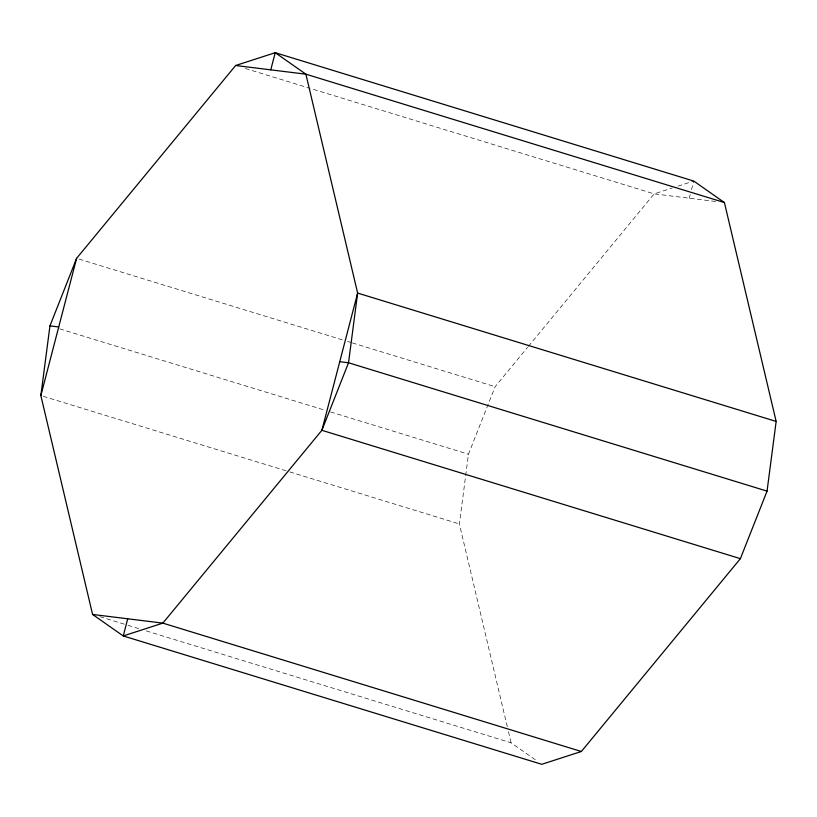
<?xml version="1.0" encoding="UTF-8"?>
<svg xmlns="http://www.w3.org/2000/svg" width="817" height="817" viewBox="0 0 817 817"><rect width="100%" height="100%" fill="white"/><g stroke="black" fill="none" stroke-linecap="round" stroke-linejoin="round"><path stroke-width="0.61" stroke-dasharray="4.08 3.06" d="M507.306 726.732L459.368 523.932L468.468 454.232L495.122 386.696L527.578 347.348M689.282 198.214L690.242 194.538M691.519 189.636L693.756 181.057L678.151 186.102M528.395 346.367L654.151 193.874L672.156 188.043M715.631 201.472L654.151 193.874L311.287 88.706M245.396 68.495L310.072 88.338M79.055 259.081L342.609 339.923M347.491 341.414L351.147 342.537M352.372 342.915L495.122 386.696M59.712 328.863L325.707 410.451M330.589 411.942L468.468 454.232M43.291 396.316L288.544 471.542M289.759 471.92L459.368 523.932M99.909 616.692L126.758 624.923M127.973 625.301L140.177 629.039M146.274 630.918L511.105 742.816L536.657 760.729M508.47 731.685L511.105 742.816"/><path stroke-width="1.23" d="M40.85 395.571L49.949 325.871L76.614 258.335L235.643 65.503L275.237 52.697L693.756 181.057L724.413 202.555L776.15 421.429L767.051 491.129L740.386 558.665L581.357 751.497L541.763 764.303L123.244 635.943L92.587 614.445L40.85 395.571L76.614 258.335M127.718 618.786L123.244 635.943L162.849 623.126L321.878 430.304L348.532 362.768L357.632 293.068L305.895 74.184L275.237 52.697L270.764 69.843M235.643 65.503L305.895 74.184L724.413 202.555M49.949 325.871L58.732 326.953M339.749 361.686L348.532 362.768L767.051 491.129M92.587 614.445L162.849 623.126L581.357 751.497M776.15 421.429L357.632 293.068L321.878 430.304L740.386 558.665"/></g></svg>
